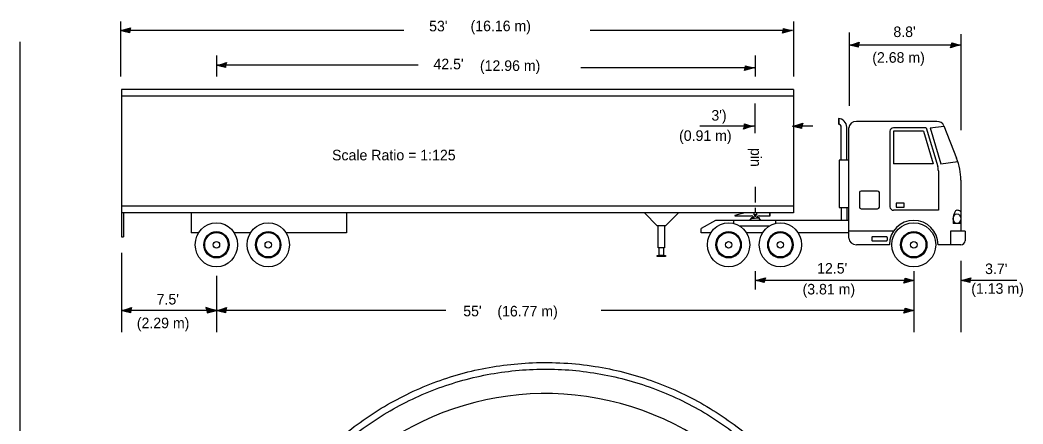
# Model space of a CAD drawing. Extents: x 2145173 to 2147094, y 2149363 to 2149822.
# Drawn here: x 2146673.1 to 2146760, y 2149490.6 to 2149525.6 of the extents above; entities that cross this region are included whole.
import ezdxf

# ---------------------------------------------------------------- set-up
doc = ezdxf.new("R2010")
doc.units = 0
for name, color, linetype in [('Design_EX_Roadway Dimensions', 7, 'Continuous'), ('Sheets_General Details', 7, 'Continuous'), ('Topo_Building', 7, 'Continuous')]:
    doc.layers.add(name, color=color, linetype=linetype)

msp = doc.modelspace()

# ---------------------------------------------------------------- linework, layer by layer
at = {"layer": 'Design_EX_Roadway Dimensions'}
for p, q in [((2146681.822, 2149525.476), (2146681.822, 2149520.701)), ((2146706.385, 2149524.686), (2146681.822, 2149524.686)), ((2146740.071, 2149524.686), (2146722.526, 2149524.686)), ((2146740.144, 2149525.476), (2146740.144, 2149520.701)), ((2146744.978, 2149524.518), (2146744.978, 2149518.158)), ((2146754.651, 2149524.367), (2146754.651, 2149516.047)), ((2146754.651, 2149523.433), (2146744.978, 2149523.433)), ((2146690.137, 2149522.538), (2146690.137, 2149520.701)), ((2146736.846, 2149522.538), (2146736.846, 2149520.701)), ((2146707.627, 2149521.676), (2146690.137, 2149521.676)), ((2146736.846, 2149521.453), (2146721.708, 2149521.453)), ((2146736.846, 2149515.786), (2146736.846, 2149518.369)), ((2146736.846, 2149516.4), (2146732.023, 2149516.4)), ((2146741.839, 2149516.4), (2146740.144, 2149516.4)), ((2146736.846, 2149511.147), (2146736.846, 2149509.796)), ((2146681.895, 2149505.432), (2146681.895, 2149498.55)), ((2146754.651, 2149504.751), (2146754.651, 2149498.553)), ((2146736.846, 2149503.838), (2146736.846, 2149502.255)), ((2146750.584, 2149503.838), (2146750.584, 2149498.553)), ((2146690.137, 2149503.439), (2146690.137, 2149498.55)), ((2146750.584, 2149503.05), (2146736.846, 2149503.05)), ((2146759.523, 2149503.05), (2146754.651, 2149503.05)), ((2146690.137, 2149500.441), (2146681.895, 2149500.441)), ((2146710.027, 2149500.441), (2146690.137, 2149500.441)), ((2146750.584, 2149500.449), (2146723.47, 2149500.449))]:
    msp.add_line(p, q, dxfattribs=at)
for points in [[(2146682.623, 2149524.702), (2146682.596, 2149524.496), (2146682.26, 2149524.589), (2146681.822, 2149524.686), (2146682.285, 2149524.796), (2146682.699, 2149524.919), (2146682.623, 2149524.702), (2146682.588, 2149524.567), (2146682.116, 2149524.686), (2146682.633, 2149524.842), (2146682.556, 2149524.664), (2146682.339, 2149524.691), (2146682.548, 2149524.746)], [(2146739.264, 2149524.664), (2146739.292, 2149524.872), (2146739.632, 2149524.782), (2146740.071, 2149524.686), (2146739.601, 2149524.573), (2146739.196, 2149524.449), (2146739.264, 2149524.664), (2146739.3, 2149524.801), (2146739.773, 2149524.683), (2146739.255, 2149524.526), (2146739.333, 2149524.702), (2146739.548, 2149524.677), (2146739.344, 2149524.622)], [(2146745.784, 2149523.454), (2146745.757, 2149523.245), (2146745.414, 2149523.335), (2146744.978, 2149523.433), (2146745.444, 2149523.542), (2146745.853, 2149523.666), (2146745.784, 2149523.454), (2146745.748, 2149523.315), (2146745.275, 2149523.433), (2146745.793, 2149523.592), (2146745.712, 2149523.413), (2146745.497, 2149523.439), (2146745.703, 2149523.494)], [(2146753.847, 2149523.412), (2146753.875, 2149523.621), (2146754.211, 2149523.529), (2146754.651, 2149523.433), (2146754.184, 2149523.323), (2146753.775, 2149523.198), (2146753.847, 2149523.412), (2146753.885, 2149523.55), (2146754.355, 2149523.433), (2146753.838, 2149523.275), (2146753.915, 2149523.452), (2146754.133, 2149523.427), (2146753.924, 2149523.372)], [(2146690.935, 2149521.694), (2146690.908, 2149521.486), (2146690.574, 2149521.58), (2146690.137, 2149521.676), (2146690.599, 2149521.786), (2146691.013, 2149521.908), (2146690.935, 2149521.694), (2146690.902, 2149521.558), (2146690.427, 2149521.676), (2146690.947, 2149521.833), (2146690.87, 2149521.656), (2146690.653, 2149521.681), (2146690.862, 2149521.736)], [(2146735.966, 2149521.436), (2146735.994, 2149521.643), (2146736.335, 2149521.55), (2146736.774, 2149521.453), (2146736.303, 2149521.343), (2146735.899, 2149521.221), (2146735.966, 2149521.436), (2146736.002, 2149521.571), (2146736.476, 2149521.453), (2146735.958, 2149521.296), (2146736.038, 2149521.474), (2146736.252, 2149521.449), (2146736.046, 2149521.394)], [(2146735.893, 2149516.377), (2146735.919, 2149516.601), (2146736.263, 2149516.505), (2146736.702, 2149516.4), (2146736.232, 2149516.281), (2146735.823, 2149516.143), (2146735.893, 2149516.377), (2146735.928, 2149516.528), (2146736.403, 2149516.4), (2146735.885, 2149516.226), (2146735.964, 2149516.418), (2146736.179, 2149516.391), (2146735.973, 2149516.331)], [(2146740.879, 2149516.423), (2146740.852, 2149516.194), (2146740.511, 2149516.295), (2146740.071, 2149516.4), (2146740.54, 2149516.519), (2146740.951, 2149516.652), (2146740.879, 2149516.423), (2146740.843, 2149516.272), (2146740.368, 2149516.4), (2146740.887, 2149516.569), (2146740.81, 2149516.377), (2146740.592, 2149516.404), (2146740.801, 2149516.464)], [(2146737.646, 2149503.066), (2146737.621, 2149502.86), (2146737.283, 2149502.952), (2146736.846, 2149503.05), (2146737.308, 2149503.16), (2146737.722, 2149503.281), (2146737.646, 2149503.066), (2146737.611, 2149502.931), (2146737.14, 2149503.05), (2146737.657, 2149503.206), (2146737.579, 2149503.028), (2146737.362, 2149503.053), (2146737.572, 2149503.108)], [(2146749.796, 2149503.028), (2146749.824, 2149503.234), (2146750.165, 2149503.146), (2146750.605, 2149503.05), (2146750.133, 2149502.935), (2146749.728, 2149502.813), (2146749.796, 2149503.028), (2146749.832, 2149503.163), (2146750.306, 2149503.045), (2146749.788, 2149502.889), (2146749.869, 2149503.066), (2146750.082, 2149503.041), (2146749.876, 2149502.986)], [(2146755.453, 2149503.066), (2146755.426, 2149502.86), (2146755.09, 2149502.952), (2146754.651, 2149503.05), (2146755.113, 2149503.16), (2146755.528, 2149503.281), (2146755.453, 2149503.066), (2146755.418, 2149502.931), (2146754.945, 2149503.05), (2146755.461, 2149503.206), (2146755.385, 2149503.028), (2146755.167, 2149503.053), (2146755.377, 2149503.108)], [(2146682.703, 2149500.464), (2146682.675, 2149500.249), (2146682.334, 2149500.339), (2146681.895, 2149500.441), (2146682.364, 2149500.557), (2146682.774, 2149500.688), (2146682.703, 2149500.464), (2146682.666, 2149500.32), (2146682.191, 2149500.442), (2146682.712, 2149500.607), (2146682.633, 2149500.421), (2146682.417, 2149500.449), (2146682.625, 2149500.507)], [(2146689.297, 2149500.463), (2146689.325, 2149500.237), (2146689.679, 2149500.336), (2146690.137, 2149500.441), (2146689.65, 2149500.561), (2146689.221, 2149500.695), (2146689.297, 2149500.463), (2146689.334, 2149500.314), (2146689.829, 2149500.442), (2146689.288, 2149500.613), (2146689.368, 2149500.42), (2146689.596, 2149500.448), (2146689.377, 2149500.507)], [(2146690.946, 2149500.464), (2146690.918, 2149500.249), (2146690.577, 2149500.339), (2146690.137, 2149500.441), (2146690.607, 2149500.557), (2146691.017, 2149500.688), (2146690.946, 2149500.464), (2146690.909, 2149500.32), (2146690.434, 2149500.442), (2146690.955, 2149500.607), (2146690.876, 2149500.421), (2146690.659, 2149500.449), (2146690.868, 2149500.507)], [(2146749.796, 2149500.429), (2146749.824, 2149500.636), (2146750.165, 2149500.549), (2146750.605, 2149500.449), (2146750.133, 2149500.336), (2146749.728, 2149500.214), (2146749.796, 2149500.429), (2146749.832, 2149500.566), (2146750.306, 2149500.445), (2146749.788, 2149500.291), (2146749.869, 2149500.467), (2146750.082, 2149500.441), (2146749.876, 2149500.386)]]:
    msp.add_lwpolyline(points, dxfattribs=at)
at = {"layer": 'Sheets_General Details'}
msp.add_line((2146673.114, 2149409.215), (2146673.114, 2149523.698), dxfattribs=at)
at = {"layer": 'Topo_Building'}
for p, q in [((2146740.144, 2149519.592), (2146681.895, 2149519.592)), ((2146681.895, 2149519.592), (2146681.895, 2149508.903)), ((2146740.144, 2149519.592), (2146740.144, 2149508.903)), ((2146740.144, 2149519.015), (2146681.895, 2149519.015)), ((2146744.041, 2149517.059), (2146744.041, 2149516.569)), ((2146744.089, 2149517.055), (2146744.089, 2149516.565)), ((2146744.292, 2149513.455), (2146744.292, 2149516.313)), ((2146744.769, 2149513.455), (2146744.769, 2149516.313)), ((2146744.961, 2149507.177), (2146744.961, 2149516.249)), ((2146752.573, 2149516.821), (2146745.608, 2149516.821)), ((2146748.513, 2149515.963), (2146748.513, 2149509.407)), ((2146751.664, 2149516.249), (2146748.836, 2149516.249)), ((2146751.417, 2149515.963), (2146748.836, 2149515.963)), ((2146748.836, 2149515.963), (2146748.836, 2149513.149)), ((2146751.417, 2149515.963), (2146752.249, 2149513.149)), ((2146751.664, 2149516.249), (2146752.655, 2149512.901)), ((2146751.995, 2149516.249), (2146753.196, 2149516.404)), ((2146751.995, 2149516.249), (2146752.914, 2149513.149)), ((2146753.183, 2149516.436), (2146754.289, 2149513.622)), ((2146744.961, 2149513.455), (2146744.105, 2149513.455)), ((2146744.105, 2149513.455), (2146744.105, 2149509.371)), ((2146752.249, 2149513.149), (2146748.836, 2149513.149)), ((2146752.71, 2149512.537), (2146752.71, 2149509.123)), ((2146752.914, 2149513.149), (2146754.399, 2149513.345)), ((2146754.651, 2149511.738), (2146754.651, 2149509)), ((2146747.446, 2149510.783), (2146746.026, 2149510.783)), ((2146745.876, 2149510.646), (2146745.876, 2149509.396)), ((2146747.599, 2149509.396), (2146747.599, 2149510.646)), ((2146740.144, 2149509.48), (2146681.895, 2149509.48)), ((2146736.846, 2149509.343), (2146736.846, 2149508.903)), ((2146744.105, 2149509.371), (2146744.961, 2149509.371)), ((2146744.292, 2149509.371), (2146744.292, 2149508.22)), ((2146744.769, 2149509.371), (2146744.769, 2149508.22)), ((2146746.026, 2149509.258), (2146747.446, 2149509.258)), ((2146752.71, 2149509.123), (2146748.836, 2149509.123)), ((2146754.635, 2149509.013), (2146754.651, 2149509)), ((2146740.144, 2149508.903), (2146681.895, 2149508.903)), ((2146681.895, 2149508.903), (2146681.895, 2149506.811)), ((2146682.077, 2149508.903), (2146682.077, 2149506.811)), ((2146687.939, 2149508.899), (2146687.939, 2149507.168)), ((2146701.405, 2149508.899), (2146701.405, 2149507.168)), ((2146728.343, 2149507.763), (2146727.239, 2149508.903)), ((2146730.176, 2149508.903), (2146729.072, 2149507.763)), ((2146733.384, 2149508.221), (2146732.148, 2149507.556)), ((2146744.961, 2149508.221), (2146733.384, 2149508.221)), ((2146734.956, 2149508.221), (2146734.956, 2149507.992)), ((2146735.967, 2149508.903), (2146735.074, 2149508.679)), ((2146735.915, 2149508.89), (2146735.074, 2149508.679)), ((2146736.526, 2149508.624), (2146735.074, 2149508.624)), ((2146736.371, 2149508.221), (2146736.5, 2149508.446)), ((2146736.402, 2149508.221), (2146736.517, 2149508.436)), ((2146736.538, 2149508.473), (2146736.737, 2149508.473)), ((2146736.538, 2149508.446), (2146736.785, 2149508.446)), ((2146736.667, 2149508.555), (2146736.56, 2149508.473)), ((2146736.679, 2149508.473), (2146736.693, 2149508.519)), ((2146736.754, 2149508.734), (2146736.754, 2149508.903)), ((2146736.939, 2149508.734), (2146736.754, 2149508.734)), ((2146737.154, 2149508.446), (2146736.908, 2149508.446)), ((2146736.939, 2149508.903), (2146736.939, 2149508.734)), ((2146737.154, 2149508.473), (2146736.956, 2149508.473)), ((2146737.014, 2149508.473), (2146737, 2149508.519)), ((2146737.026, 2149508.555), (2146737.133, 2149508.473)), ((2146738.113, 2149508.624), (2146737.167, 2149508.624)), ((2146738.113, 2149508.624), (2146737.167, 2149508.624)), ((2146737.291, 2149508.221), (2146737.172, 2149508.436)), ((2146737.322, 2149508.221), (2146737.193, 2149508.446)), ((2146738.113, 2149508.624), (2146738.113, 2149508.89)), ((2146738.113, 2149508.89), (2146738.113, 2149508.624)), ((2146738.592, 2149508.221), (2146738.592, 2149507.992)), ((2146754.002, 2149508.388), (2146754.002, 2149507.969)), ((2146754.651, 2149509), (2146754.651, 2149508.388)), ((2146754.651, 2149508.388), (2146754.651, 2149507.969)), ((2146729.072, 2149507.763), (2146728.343, 2149507.763)), ((2146728.435, 2149505.854), (2146728.435, 2149507.763)), ((2146728.98, 2149507.763), (2146728.98, 2149505.854)), ((2146732.148, 2149507.177), (2146732.148, 2149507.556)), ((2146735.496, 2149507.759), (2146738.054, 2149507.759)), ((2146748.79, 2149507.301), (2146744.961, 2149507.301)), ((2146753.762, 2149507.301), (2146753.762, 2149506.138)), ((2146755.036, 2149507.301), (2146753.762, 2149507.301)), ((2146754.651, 2149507.969), (2146754.002, 2149507.969)), ((2146754.651, 2149507.969), (2146754.651, 2149507.301)), ((2146755.036, 2149507.301), (2146755.036, 2149506.481)), ((2146681.895, 2149506.811), (2146682.077, 2149506.811)), ((2146688.599, 2149507.168), (2146687.939, 2149507.168)), ((2146693.085, 2149507.168), (2146691.676, 2149507.168)), ((2146701.405, 2149507.168), (2146696.163, 2149507.168)), ((2146732.994, 2149507.177), (2146732.148, 2149507.177)), ((2146737.483, 2149507.177), (2146736.065, 2149507.177)), ((2146744.961, 2149507.177), (2146740.552, 2149507.177)), ((2146744.961, 2149506.71), (2146744.961, 2149507.177)), ((2146746.939, 2149506.773), (2146746.939, 2149506.526)), ((2146746.986, 2149506.482), (2146748.236, 2149506.482)), ((2146748.238, 2149506.816), (2146746.987, 2149506.816)), ((2146748.282, 2149506.773), (2146748.282, 2149506.526)), ((2146728.98, 2149505.854), (2146728.435, 2149505.854)), ((2146728.522, 2149505.213), (2146728.522, 2149505.854)), ((2146728.888, 2149505.854), (2146728.888, 2149505.213)), ((2146748.468, 2149506.138), (2146745.608, 2149506.138)), ((2146753.762, 2149506.138), (2146752.687, 2149506.138)), ((2146754.649, 2149506.138), (2146753.762, 2149506.138)), ((2146728.343, 2149505.121), (2146728.343, 2149505.213)), ((2146728.343, 2149505.213), (2146728.522, 2149505.213)), ((2146729.072, 2149505.121), (2146728.343, 2149505.121)), ((2146728.888, 2149505.213), (2146728.522, 2149505.213)), ((2146728.888, 2149505.213), (2146729.072, 2149505.213)), ((2146729.072, 2149505.213), (2146729.072, 2149505.121))]:
    msp.add_line(p, q, dxfattribs=at)
msp.add_lwpolyline([(2146749.753, 2149509.742), (2146749.061, 2149509.742), (2146749.061, 2149509.389), (2146749.753, 2149509.389)], close=True, dxfattribs=at)
for radius in [1.908, 1.145, 1.059, 0.286]:
    msp.add_circle((2146750.578, 2149506.135), radius, dxfattribs=at)
for centre, radius, start, end in [((2146750.578, 2149506.135), 2.11, 0.06218, 179.93783), ((2146718.663, 2149468.406), 24.838, 359.99979, 145.01175)]:
    msp.add_arc(centre, radius, start, end, dxfattribs=at)
for centre, major_axis, ratio, start_param, end_param in [((2146744.042, 2149516.313), (0, 0.744), 0.9779, 4.712389, 6.283185), ((2146744.042, 2149516.313), (0, 0.256), 0.9779, 4.712389, 6.283185), ((2146745.607, 2149516.249), (-0.646, 0), 0.886424, 4.712389, 6.283185), ((2146748.836, 2149515.963), (-0.323, 0), 0.886424, 4.712389, 6.283185), ((2146752.575, 2149516.249), (-0.646, 0), 0.886424, 3.47703, 4.712389), ((2146748.193, 2149511.739), (6.458, 0), 0.886424, 0, 0.335438), ((2146751.096, 2149512.537), (1.614, 0), 0.886424, 0, 0.256151), ((2146746.026, 2149510.647), (-0.152, 0), 0.906457, 4.712389, 6.283185), ((2146747.447, 2149510.647), (-0.152, 0), 0.906457, 3.141593, 4.712389), ((2146746.026, 2149509.395), (-0.152, 0), 0.906457, 0, 1.570796), ((2146747.447, 2149509.395), (0.152, 0), 0.906457, 4.712389, 6.283185), ((2146748.836, 2149509.408), (-0.323, 0), 0.886424, 0, 1.570796), ((2146754.326, 2149508.388), (0, -0.734), 0.438228, 3.141593, 4.712389), ((2146754.33, 2149508.733), (0.439, 0), 0.886424, 0.802959, 1.570796), ((2146735.105, 2149508.652), (0, -0.0401), 0.96, 3.955641, 5.436639), ((2146736.539, 2149508.422), (0, 0.0492), 0.96, 0, 1.042722), ((2146736.539, 2149508.422), (0, 0.024), 0.96, 0, 1.042722), ((2146736.525, 2149508.431), (0, 0.195), 0.96, 5.246207, 6.283185), ((2146736.846, 2149508.629), (0, 0.195), 0.96, 2.108189, 3.141593), ((2146736.846, 2149508.629), (0, -0.195), 0.96, 0, 1.033404), ((2146737.168, 2149508.431), (0, -0.195), 0.96, 3.141593, 4.178571), ((2146737.154, 2149508.422), (0, -0.0492), 0.96, 2.098871, 3.141593), ((2146737.154, 2149508.422), (0, -0.024), 0.96, 2.098871, 3.141593), ((2146745.607, 2149506.71), (0.646, 0), 0.886424, 3.141593, 4.712389), ((2146746.987, 2149506.774), (-0.0474, 0), 0.906457, 4.712389, 6.283185), ((2146746.987, 2149506.526), (0.0474, 0), 0.906457, 3.141593, 4.712389), ((2146748.238, 2149506.774), (0.0474, 0), 0.906457, 0, 1.570796), ((2146748.238, 2149506.526), (0.0474, 0), 0.906457, 4.712389, 6.283185), ((2146754.648, 2149506.48), (0.387, 0), 0.886424, 4.712389, 6.283185)]:
    msp.add_ellipse(centre, major_axis=major_axis, ratio=ratio, start_param=start_param, end_param=end_param, dxfattribs=at)
for centre, major_axis, ratio in [((2146736.846, 2149508.629), (0, -0.0572), 0.96), ((2146754.326, 2149508.388), (0, 0.419), 0.767497), ((2146690.137, 2149506.135), (0, -1.908), 0.96), ((2146690.137, 2149506.135), (0, -1.145), 0.96), ((2146694.625, 2149506.135), (0, -1.908), 0.96), ((2146694.625, 2149506.135), (0, -1.145), 0.96), ((2146734.53, 2149506.135), (0, -1.908), 0.96), ((2146734.53, 2149506.135), (0, -1.145), 0.96), ((2146739.017, 2149506.135), (0, -1.908), 0.96), ((2146739.017, 2149506.135), (0, -1.145), 0.96), ((2146690.137, 2149506.135), (0, -1.059), 0.96), ((2146690.137, 2149506.135), (0, -0.286), 0.96), ((2146694.625, 2149506.135), (0, -1.059), 0.96), ((2146694.625, 2149506.135), (0, -0.286), 0.96), ((2146734.53, 2149506.135), (0, -1.059), 0.96), ((2146734.53, 2149506.135), (0, -0.286), 0.96), ((2146739.017, 2149506.135), (0, -1.059), 0.96), ((2146739.017, 2149506.135), (0, -0.286), 0.96)]:
    msp.add_ellipse(centre, major_axis=major_axis, ratio=ratio, dxfattribs=at)
for points in [[(2146692.124, 2149474.863), (2146692.181, 2149475.2), (2146693.76, 2149479.948), (2146696.234, 2149484.303), (2146699.477, 2149488.125), (2146703.364, 2149491.294), (2146707.768, 2149493.698), (2146712.541, 2149495.261), (2146717.525, 2149495.912), (2146722.955, 2149495.604), (2146727.824, 2149494.372), (2146732.385, 2149492.276), (2146736.487, 2149489.388), (2146740.01, 2149485.815), (2146742.812, 2149481.652), (2146744.813, 2149477.046), (2146745.948, 2149472.152), (2146746.175, 2149467.304), (2146746.002, 2149462.695), (2146746.163, 2149458.112), (2146746.257, 2149453.523), (2146746.284, 2149448.928), (2146746.27, 2149446.713)], [(2146695.904, 2149482.903), (2146697.892, 2149485.608), (2146701.388, 2149489.109), (2146705.471, 2149491.919), (2146710.006, 2149493.937), (2146714.835, 2149495.091), (2146719.746, 2149495.342), (2146724.67, 2149494.686), (2146729.391, 2149493.137), (2146733.747, 2149490.748), (2146737.592, 2149487.599), (2146740.793, 2149483.8), (2146743.243, 2149479.477), (2146744.856, 2149474.777), (2146745.58, 2149469.861), (2146745.67, 2149465.008), (2146745.691, 2149460.255), (2146745.697, 2149455.585), (2146745.698, 2149450.959), (2146745.699, 2149446.355), (2146745.699, 2149441.763), (2146745.699, 2149437.176), (2146745.699, 2149432.593), (2146745.699, 2149428.011), (2146745.699, 2149424.481)]]:
    msp.add_spline(points, degree=3, dxfattribs=at)

# ---------------------------------------------------------------- texts
at = {"layer": 'Design_EX_Roadway Dimensions'}
for s, height, p in [("53'", 0.9147, (2146708.571, 2149524.616)), ('(16.16 m)', 0.9147, (2146712.162, 2149524.63)), ("8.8'", 0.9147, (2146748.814, 2149524.122)), ("42.5'", 0.9147, (2146708.949, 2149521.329)), ('(12.96 m)', 0.9147, (2146712.975, 2149521.189)), ('(2.68 m)', 0.9147, (2146746.983, 2149521.897)), ("3')", 0.9147, (2146733.036, 2149516.886)), ('(0.91 m)', 0.9148, (2146730.236, 2149515.129)), ("12.5'", 0.9147, (2146742.203, 2149503.638)), ("3.7'", 0.9147, (2146756.762, 2149503.595)), ('(3.81 m)', 0.9147, (2146740.941, 2149501.831)), ('(1.13 m)', 0.9147, (2146755.564, 2149501.887)), ("7.5'", 0.9148, (2146684.953, 2149500.96)), ("55'", 0.9147, (2146711.529, 2149499.939)), ('(16.77 m)', 0.9147, (2146714.488, 2149499.925)), ('(2.29 m)', 0.9147, (2146683.235, 2149498.901))]:
    msp.add_text(s, height=height, dxfattribs=at).set_placement(p)
msp.add_text('pin', height=0.9148, rotation=270, dxfattribs=at).set_placement((2146736.448, 2149514.52))
at = {"layer": 'Topo_Building'}
msp.add_text('Scale Ratio = 1:125', height=0.91472, dxfattribs=at).set_placement((2146700.158, 2149513.444))

doc.saveas('drawing.dxf')
